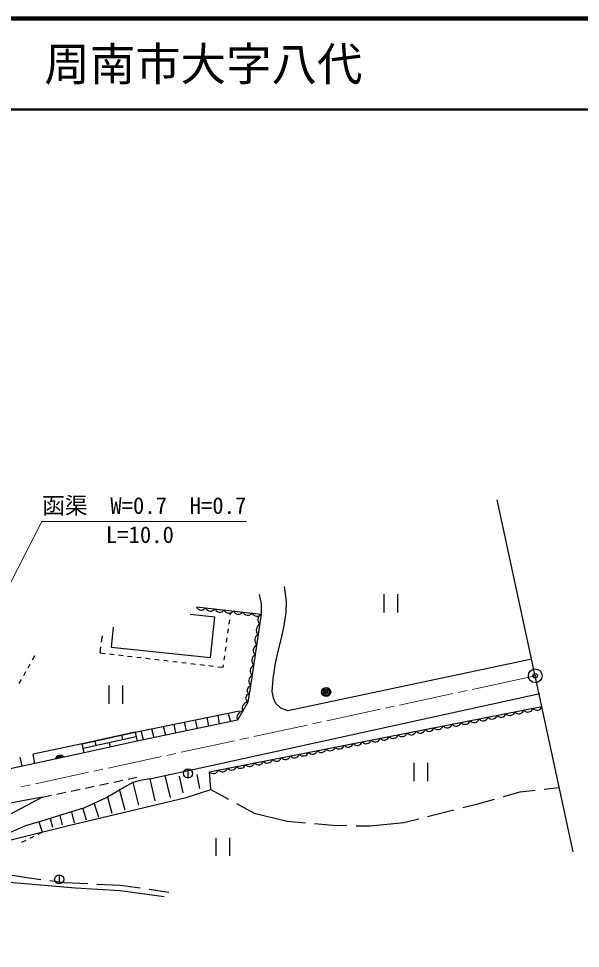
# Model space of a CAD drawing. Units: millimetres, scale not verified. Extents: x 40000 to 680000, y 20000 to 380000.
# Drawn here: x 402192 to 464013, y 277703 to 380000 of the extents above; entities that cross this region are included whole.
import ezdxf
from ezdxf.enums import TextEntityAlignment as Align

# ---------------------------------------------------------------- set-up
doc = ezdxf.new("R2010")
doc.units = ezdxf.units.MM
doc.header["$LTSCALE"] = 1000
doc.header["$PDMODE"] = 32
doc.header["$PDSIZE"] = 500
doc.linetypes.add('CHAIN', pattern=[18.5, 12, -1.5, 3.5, -1.5])
for name, color, linetype, lineweight in [('M-BGD', 7, 'Continuous', 25), ('M-BMK', 2, 'CHAIN', 13), ('M-BMK-OTRS', 5, 'Continuous', 25), ('M-BMK-SRVR', 3, 'Continuous', 25), ('M-STR-HTXT', 7, 'Continuous', 13), ('M-TTL', 2, 'Continuous', 140), ('M-TTL-LINE', 7, 'Continuous', 50)]:
    doc.layers.add(name, color=color, linetype=linetype, lineweight=lineweight)
doc.layers.add('M-OTRS', color=6, linetype='Continuous')
doc.layers.add('M-TTL-TXT', color=7, linetype='Continuous')
doc.styles.add('ＭＳ ゴシック', font='')
doc.styles.get('ＭＳ ゴシック').set_extended_font_data('MS Gothic')

msp = doc.modelspace()

# ---------------------------------------------------------------- linework, layer by layer
at = {"layer": 'M-BGD'}
for p, q in [((442389, 316670), (442389, 314670)), ((443889, 316670), (443889, 314670)), ((423783, 314163), (421065, 314443)), ((423326, 309716), (423783, 314163)), ((425496, 314661), (425454, 314353)), ((412592, 313052), (412365, 310844)), ((425387, 313857), (425320, 313362)), ((411318, 311391), (411409, 312094)), ((425252, 312866), (425185, 312371)), ((425117, 311875), (425050, 311380)), ((411162, 310192), (411253, 310895)), ((411710, 310128), (411162, 310192)), ((412703, 310010), (412206, 310069)), ((412365, 310844), (423326, 309716)), ((424983, 310885), (424915, 310389)), ((403236, 308588), (403477, 309026)), ((403718, 309464), (403970, 309923)), ((413696, 309893), (413199, 309951)), ((414689, 309775), (414192, 309834)), ((415682, 309658), (415186, 309716)), ((416675, 309540), (416179, 309599)), ((417668, 309423), (417172, 309482)), ((418661, 309305), (418165, 309364)), ((419654, 309188), (419158, 309247)), ((420647, 309070), (420151, 309129)), ((421641, 308953), (421144, 309012)), ((424848, 309894), (424780, 309398)), ((402754, 307712), (402995, 308150)), ((422634, 308835), (422137, 308894)), ((423627, 308718), (423130, 308777)), ((424671, 308594), (424123, 308659)), ((424713, 308903), (424671, 308594)), ((402272, 306836), (402513, 307274)), ((412107, 306626), (412107, 304626)), ((413607, 306626), (413607, 304626)), ((415015, 301501), (426493, 303826)), ((423197, 297142), (459775, 304305)), ((426292, 302802), (415237, 300496)), ((421862, 301878), (421656, 302846)), ((423124, 302142), (422937, 303106)), ((424310, 302389), (424157, 303353)), ((425564, 302651), (425267, 303578)), ((417114, 300888), (416851, 301872)), ((418386, 301153), (418148, 302135)), ((419501, 301386), (419318, 302372)), ((420653, 301626), (420444, 302600)), ((415015, 301501), (409187, 300214)), ((415022, 301473), (409202, 300189)), ((415129, 300985), (409305, 299699)), ((412092, 300826), (412086, 300854)), ((413664, 300661), (413557, 301150)), ((415015, 301501), (415237, 300496)), ((415954, 300646), (415690, 301637)), ((409196, 300216), (403778, 299070)), ((409409, 299210), (409187, 300214)), ((415237, 300496), (409409, 299210)), ((410735, 300015), (410627, 300503)), ((412307, 299850), (412200, 300338)), ((402598, 297761), (402349, 298745)), ((403991, 298064), (403778, 299070)), ((409409, 299210), (403991, 298064)), ((445673, 298114), (445673, 296114)), ((447173, 298114), (447173, 296114)), ((418269, 296720), (418883, 294312)), ((420829, 297449), (420829, 296449)), ((421787, 296844), (422110, 295292)), ((423338, 295194), (423197, 297142)), ((411102, 295665), (412081, 295870)), ((412668, 295994), (413646, 296199)), ((414234, 296323), (415212, 296528)), ((414767, 295940), (415403, 293451)), ((416620, 296360), (417201, 293928)), ((419853, 296661), (420265, 294833)), ((406405, 294677), (407383, 294883)), ((407970, 295006), (408949, 295212)), ((409536, 295335), (410515, 295541)), ((413312, 295117), (413877, 292962)), ((423338, 295194), (425289, 294124)), ((455538, 294412), (457396, 294936)), ((457396, 294936), (459049, 295120)), ((460043, 295231), (461696, 295414)), ((404839, 294348), (405817, 294554)), ((410507, 293653), (410967, 292130)), ((411962, 294327), (412441, 292567)), ((426166, 293644), (428118, 292574)), ((451072, 293195), (452718, 293615)), ((452718, 293615), (454576, 294140)), ((408005, 292714), (408312, 291533)), ((409265, 293103), (409612, 291866)), ((428118, 292574), (431733, 291691)), ((447197, 292206), (450103, 292948)), ((404410, 291612), (404801, 290509)), ((405657, 291992), (405916, 291033)), ((406721, 292318), (406981, 291292)), ((431733, 291691), (433758, 291516)), ((444582, 291538), (446228, 291958)), ((434754, 291430), (436779, 291255)), ((436779, 291255), (438320, 291223)), ((439320, 291203), (440861, 291172)), ((440861, 291172), (444582, 291538)), ((402560, 289405), (403008, 289626)), ((403457, 289847), (403905, 290068)), ((404354, 290289), (404801, 290509)), ((423891, 289870), (423891, 287870)), ((425391, 289870), (425391, 287870)), ((403087, 285485), (401472, 285708)), ((404655, 285264), (403087, 285485)), ((406660, 285801), (406660, 284801)), ((407212, 284904), (405645, 285125)), ((409798, 284791), (407212, 284904)), ((413384, 284634), (410797, 284747)), ((415564, 284316), (413384, 284634)), ((418733, 283853), (416553, 284172))]:
    msp.add_line(p, q, dxfattribs=at)
for points in [[(458659, 309514), (431833, 303834), (431061, 304145), (430516, 304645), (430237, 305247), (430106, 305980), (430190, 307378), (430462, 309092), (430794, 310541), (431167, 311989), (431416, 313212), (431620, 314665), (431673, 315859), (431468, 317520)], [(428676, 316644), (428875, 315629), (428900, 314491)], [(421764, 315280), (428900, 314491), (427728, 306603), (427407, 304792), (426292, 302802)], [(416620, 296360), (423039, 297763), (459561, 305745)], [(403991, 298064), (399357, 297055), (395613, 300356), (392579, 301897), (386785, 303036), (384122, 304013), (379620, 304089)], [(416620, 296360), (415554, 296180), (414767, 295940), (413852, 295433), (411962, 294327), (409433, 293155), (406599, 292281), (404604, 291670), (402952, 291176), (399402, 289636), (395596, 287747), (393131, 286437), (390609, 284935), (387749, 282899), (386449, 281690), (385133, 279931), (384189, 277703)], [(391437, 277736), (386436, 279870), (386425, 280774), (388268, 282411), (390780, 283889), (392771, 284835), (397581, 288732), (407534, 291182), (420618, 294300), (423338, 295194)], [(404839, 294348), (399950, 291766), (394935, 289150), (393087, 288085), (390141, 286281), (387945, 284887), (385643, 283089), (384731, 282081), (383861, 280801), (383084, 278330)], [(404839, 294348), (401035, 293650), (399463, 293296), (396433, 292573), (394698, 292215), (393092, 291810), (390970, 291226), (388608, 290521), (386372, 289658), (384387, 289060)], [(392771, 284835), (396300, 285308), (400359, 285073), (404556, 284691), (408441, 284375), (413384, 284056), (418204, 283397)]]:
    msp.add_lwpolyline(points, dxfattribs=at)
for centre, radius in [((436032, 305909), 500), ((436032, 305909), 360), ((436032, 305909), 200), ((436032, 305909), 60), ((420829, 296949), 500), ((406660, 285301), 500)]:
    msp.add_circle(centre, radius, dxfattribs=at)
for centre, radius, start, end in [((422305, 315511), 588, 203.03844, 324.34072), ((423325, 315398), 588, 203.03844, 324.34072), ((424344, 315285), 588, 203.03844, 324.34072), ((425364, 315172), 588, 203.03844, 324.34072), ((426383, 315060), 588, 203.03844, 324.34072), ((427403, 314947), 588, 203.03844, 324.34072), ((428422, 314834), 588, 203.03844, 324.34072), ((429203, 313870), 691, 116.00377, 227.09358), ((429036, 312743), 691, 116.00377, 227.09358), ((428868, 311616), 691, 116.00377, 227.09358), ((428701, 310489), 691, 116.00377, 227.09358), ((428534, 309362), 691, 116.00377, 227.09358), ((428366, 308236), 691, 116.00377, 227.09358), ((428199, 307109), 691, 116.00377, 227.09358), ((427847, 306115), 502, 103.67351, 236.20955), ((427686, 305210), 502, 103.67351, 236.20955), ((427471, 304103), 692, 95.24236, 206.21915), ((457251, 304089), 573, 219.52387, 342.63718), ((458240, 304283), 573, 219.52387, 342.63718), ((459228, 304476), 573, 219.52387, 342.63718), ((426913, 303108), 692, 95.24236, 206.21915), ((452308, 303121), 573, 219.52387, 342.63718), ((453297, 303315), 573, 219.52387, 342.63718), ((454285, 303508), 573, 219.52387, 342.63718), ((455274, 303702), 573, 219.52387, 342.63718), ((456262, 303896), 573, 219.52387, 342.63718), ((446376, 301959), 573, 219.52387, 342.63718), ((447365, 302153), 573, 219.52387, 342.63718), ((448354, 302347), 573, 219.52387, 342.63718), ((449342, 302540), 573, 219.52387, 342.63718), ((450331, 302734), 573, 219.52387, 342.63718), ((451319, 302927), 573, 219.52387, 342.63718), ((441434, 300991), 573, 219.52387, 342.63718), ((442422, 301185), 573, 219.52387, 342.63718), ((443411, 301379), 573, 219.52387, 342.63718), ((444399, 301572), 573, 219.52387, 342.63718), ((445388, 301766), 573, 219.52387, 342.63718), ((436491, 300023), 573, 219.52387, 342.63718), ((437479, 300217), 573, 219.52387, 342.63718), ((438468, 300411), 573, 219.52387, 342.63718), ((439456, 300604), 573, 219.52387, 342.63718), ((440445, 300798), 573, 219.52387, 342.63718), ((406755, 298376), 567, 40.01766, 163.87269), ((406755, 298376), 453, 47.97706, 155.9133), ((406755, 298376), 340, 63.60243, 140.28793), ((431548, 299055), 573, 219.52387, 342.63718), ((432536, 299249), 573, 219.52387, 342.63718), ((433525, 299443), 573, 219.52387, 342.63718), ((434513, 299636), 573, 219.52387, 342.63718), ((435502, 299830), 573, 219.52387, 342.63718), ((425616, 297894), 573, 219.52387, 342.63718), ((426605, 298087), 573, 219.52387, 342.63718), ((427593, 298281), 573, 219.52387, 342.63718), ((428582, 298475), 573, 219.52387, 342.63718), ((429570, 298668), 573, 219.52387, 342.63718), ((430559, 298862), 573, 219.52387, 342.63718), ((423639, 297507), 573, 219.52387, 342.63718), ((424627, 297700), 573, 219.52387, 342.63718)]:
    msp.add_arc(centre, radius, start, end, dxfattribs=at)
at = {"layer": 'M-BMK'}
for p, q in [((459042, 307698), (452128, 306204)), ((451541, 306077), (450564, 305866)), ((449978, 305739), (444113, 304472)), ((441962, 304007), (436098, 302740)), ((443526, 304345), (442549, 304134)), ((433947, 302276), (428083, 301008)), ((435511, 302614), (434534, 302402)), ((427496, 300882), (426519, 300671)), ((425932, 300544), (420068, 299277)), ((417917, 298812), (412053, 297545)), ((419481, 299150), (418504, 298939)), ((409902, 297080), (404038, 295813)), ((411466, 297418), (410489, 297207)), ((403451, 295687), (402474, 295475))]:
    msp.add_line(p, q, dxfattribs=at)
at = {"layer": 'M-BMK-OTRS'}
for p, q in [((459042, 307698), (454860, 327053)), ((463224, 288342), (459042, 307698))]:
    msp.add_line(p, q, dxfattribs=at)
at = {"layer": 'M-BMK-SRVR'}
msp.add_circle((459042, 307698), 750, dxfattribs=at)
at = {"layer": 'M-OTRS'}
msp.add_point((459042, 307698), dxfattribs=at)
at = {"layer": 'M-STR-HTXT'}
msp.add_lwpolyline([(396737, 309100), (404765, 324660), (427265, 324660)], dxfattribs=at)
at = {"layer": 'M-TTL'}
msp.add_line((680000, 380000), (40000, 380000), dxfattribs=at)
at = {"layer": 'M-TTL-LINE'}
msp.add_line((40000, 370000), (680000, 370000), dxfattribs=at)

# ---------------------------------------------------------------- texts
at = {"layer": 'M-STR-HTXT', "style": 'ＭＳ ゴシック'}
for s, p in [('函渠\u3000W=0.7  H=0.7', (416015, 324960)), ('L=10.0', (415540, 321755))]:
    msp.add_text(s, height=1833, dxfattribs=at).set_placement(p, align=Align.BOTTOM_CENTER)
at = {"layer": 'M-TTL-TXT', "style": 'ＭＳ ゴシック'}
msp.add_text('周南市大字八代', height=3666, dxfattribs=at).set_placement((405024, 375000), align=Align.MIDDLE_LEFT)

doc.saveas('drawing.dxf')
